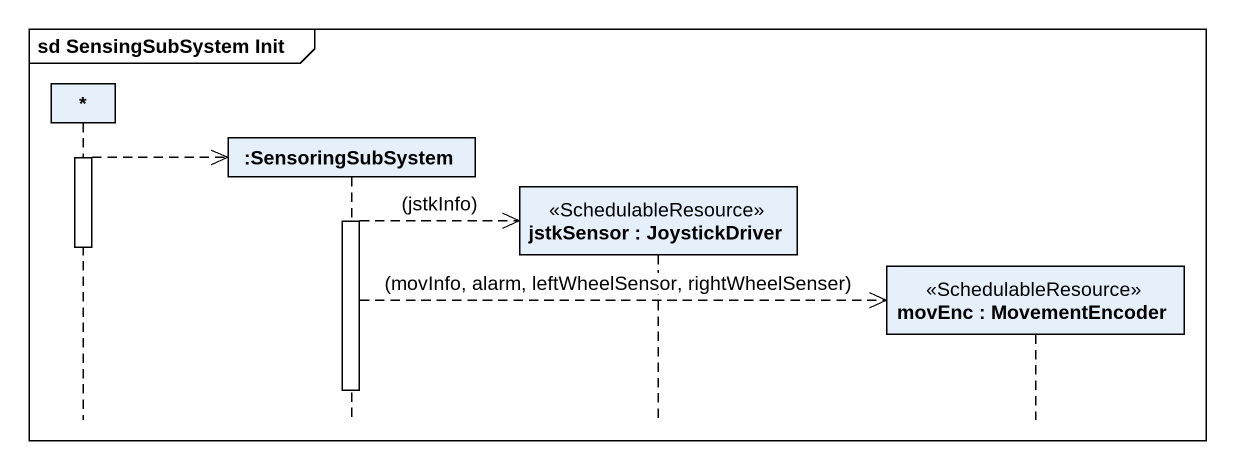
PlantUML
@startuml
mainframe sd SensingSubSystem Init
hide footbox
participant "*" as object1
participant ":SensoringSubSystem" as SensoringSubSystem
participant "jstkSensor : JoystickDriver" as jstkSensor <<SchedulableResource>>
participant "movEnc : MovementEncoder" as movEnc <<SchedulableResource>>

activate object1
object1 -->> SensoringSubSystem **
activate SensoringSubSystem
SensoringSubSystem -->> jstkSensor ** : (jstkInfo)
deactivate object1
SensoringSubSystem -->> movEnc ** : (movInfo, alarm, leftWheelSensor, rightWheelSenser)
deactivate SensoringSubSystem
@enduml
